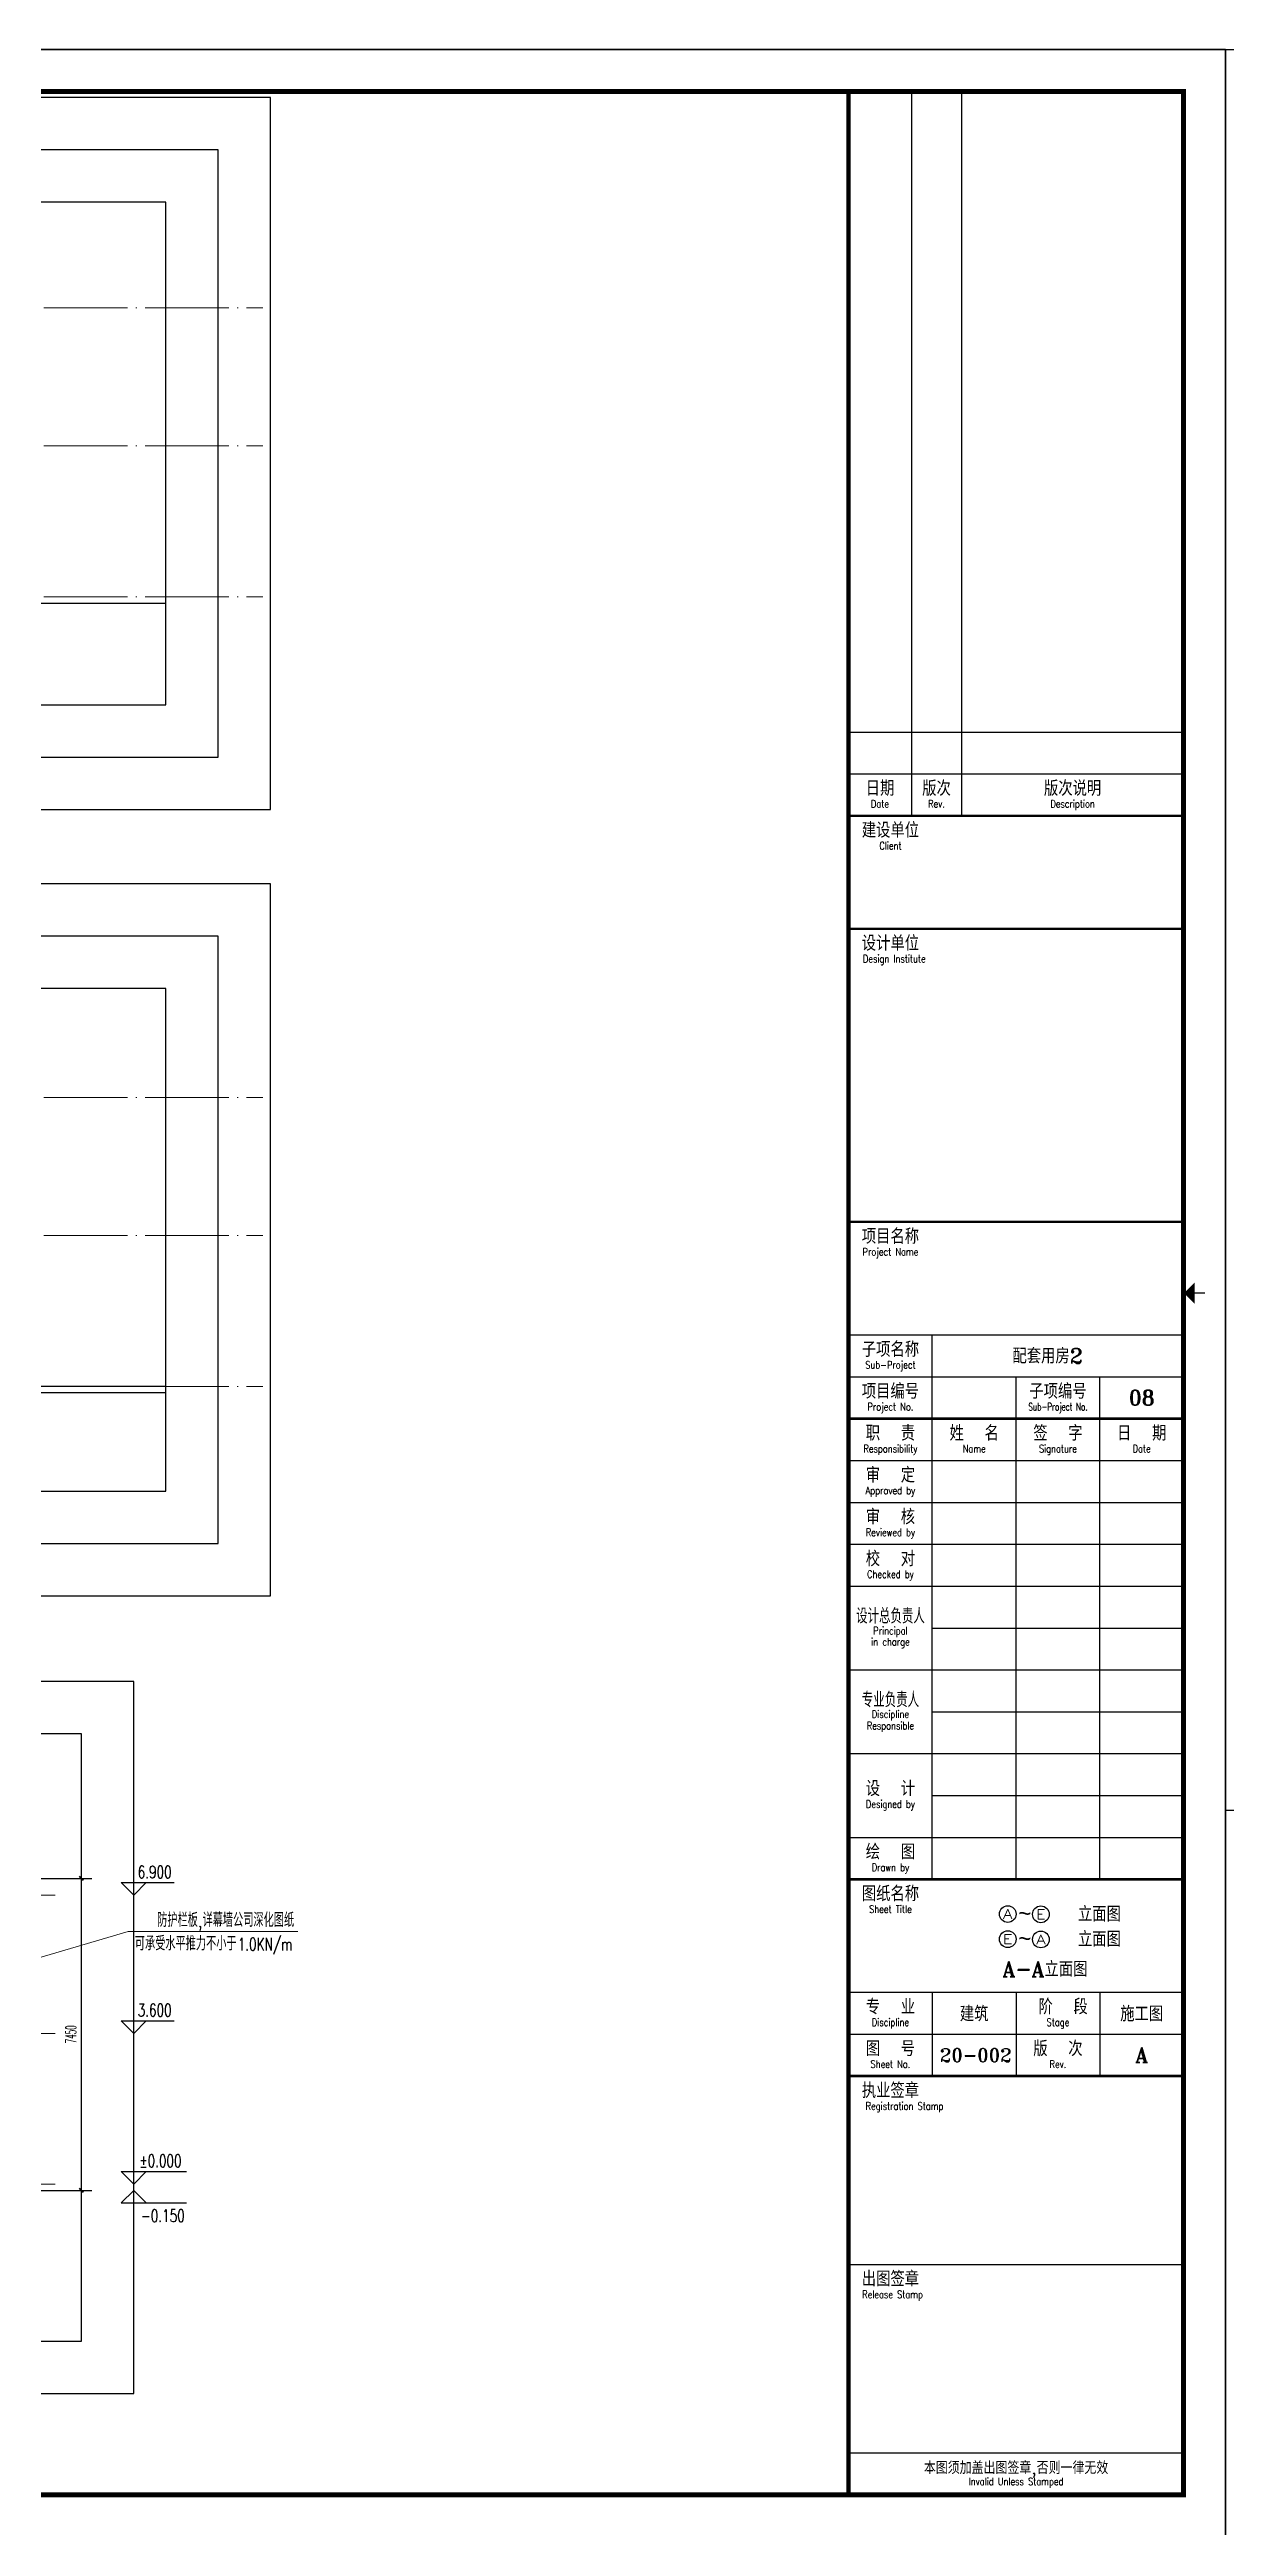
# Model space of a CAD drawing. Header units: millimetres. Extents: x -13830 to 215738, y -24143 to 193994.
# Drawn here: x 52567 to 80648, y 5800 to 64957 of the extents above; entities that cross this region are included whole.
import ezdxf
from ezdxf.enums import TextEntityAlignment as Align

# ---------------------------------------------------------------- set-up
doc = ezdxf.new("R2010")
doc.units = ezdxf.units.MM
doc.header["$LTSCALE"] = 100
doc.linetypes.add('CENTER2', pattern=[28.575, 19.05, -3.175, 3.175, -3.175])
doc.linetypes.add('DOTE', pattern=[2.42, 2, -0.2, 0.02, -0.2])
doc.layers.get('0').update_dxf_attribs({"linetype": 'CONTINUOUS'})
doc.layers.get('DEFPOINTS').update_dxf_attribs({"linetype": 'CONTINUOUS'})
doc.layers.add('A-_ANOTGRID_E-', color=8, linetype='CENTER2', lineweight=5)
doc.layers.add('DIM_LEAD', color=3, linetype='CONTINUOUS', lineweight=13)
for name, color, linetype in [('AXIS', 3, 'CONTINUOUS'), ('AXIS_TEXT', 7, 'CONTINUOUS'), ('DIM_ELEV', 3, 'CONTINUOUS'), ('PUB_DIM', 3, 'CONTINUOUS'), ('PUB_TEXT', 7, 'CONTINUOUS'), ('TK HAHA', 1, 'CONTINUOUS'), ('图框', 7, 'CONTINUOUS')]:
    doc.layers.add(name, color=color, linetype=linetype)
doc.styles.add('_TCH_AXIS', font='COMPLEX', dxfattribs={"bigfont": 'GBCBIG'})
doc.styles.add('_TCH_DIM', font='SIMPLEX', dxfattribs={"bigfont": 'GBCBIG'})
doc.styles.add('DIM_FONT_T3', font='SIMPLEX', dxfattribs={"width": 0.494118, "bigfont": 'GBCBIG'})
doc.styles.add('TKZ1', font='tjromand.shx', dxfattribs={"width": 0.7, "bigfont": 'tjhts.shx'})
doc.styles.add('TKZ1_tjhts.shx', font='tjromant.shx', dxfattribs={"bigfont": 'tjhts.shx'})
doc.styles.add('TKZ2_tjkts.shx', font='tjromant.shx', dxfattribs={"bigfont": 'tjkts.shx'})
doc.dimstyles.new('_TCH_ARCH&&100', dxfattribs={"dimtxt": 255, "dimasz": 100, "dimexe": 250, "dimexo": 300, "dimgap": 122.5, "dimtad": 1, "dimdec": 0, "dimzin": 0, "dimdsep": 46, "dimtxsty": 'DIM_FONT_T3', "dimblk": 'ARCHTICK', "dimcen": 0.09, "dimclrt": 7, "dimazin": 0, "dimtfac": 1, "dimtdec": 0, "dimtix": 1, "dimtmove": 2, "dimatfit": 3, "dimldrblk": 'ARCHTICK', "dimfxl": 1, "dimtolj": 1, "dimtzin": 0, "dimarcsym": 0})

# ---------------------------------------------------------------- blocks, each defined once
blk = doc.blocks.new('TJAD_TK_A1')
for p, q in [((1266.38, 940.45), (1266.38, 767.45)), ((1278.38, 940.45), (1278.38, 767.45)), ((1251.38, 777.45), (1263.38, 777.45)), ((1251.38, 777.45), (1331.38, 777.45)), ((1251.38, 767.45), (1331.38, 767.45)), ((517.38, 385.45), (517.38, 641.45)), ((1251.38, 643.45), (1331.38, 643.45)), ((1271.38, 513.45), (1271.38, 643.45)), ((1251.38, 633.45), (1331.38, 633.45)), ((1291.38, 513.45), (1291.38, 633.45)), ((1311.38, 513.45), (1311.38, 633.45)), ((509.38, 625.45), (525.38, 625.45)), ((509.38, 609.45), (525.38, 609.45)), ((1251.38, 613.45), (1331.38, 613.45)), ((1251.38, 603.45), (1331.38, 603.45)), ((509.38, 593.45), (525.38, 593.45)), ((1251.38, 593.45), (1331.38, 593.45)), ((1251.38, 583.45), (1331.38, 583.45)), ((509.38, 577.45), (525.38, 577.45)), ((1271.38, 573.45), (1331.38, 573.45)), ((1251.38, 563.45), (1331.38, 563.45)), ((509.38, 561.45), (525.38, 561.45)), ((1271.38, 553.45), (1331.38, 553.45)), ((509.38, 545.45), (525.38, 545.45)), ((1251.38, 543.45), (1331.38, 543.45)), ((1271.38, 533.45), (1331.38, 533.45)), ((509.38, 529.45), (525.38, 529.45)), ((1251.38, 523.45), (1331.38, 523.45)), ((509.38, 513.45), (525.38, 513.45)), ((509.38, 497.45), (525.38, 497.45)), ((1251.38, 486.45), (1331.38, 486.45)), ((1271.38, 486.45), (1271.38, 466.45)), ((1291.38, 486.45), (1291.38, 466.45)), ((1311.38, 486.45), (1311.38, 466.45)), ((509.38, 481.45), (525.38, 481.45)), ((1251.38, 476.45), (1331.38, 476.45)), ((509.38, 465.45), (525.38, 465.45)), ((509.38, 449.45), (525.38, 449.45)), ((509.38, 433.45), (525.38, 433.45)), ((1251.38, 421.45), (1331.38, 421.45)), ((509.38, 417.45), (525.38, 417.45)), ((509.38, 401.45), (525.38, 401.45)), ((517.38, 401.45), (517.38, 385.45)), ((509.38, 385.45), (525.38, 385.45)), ((1251.38, 376.45), (1331.38, 376.45))]:
    blk.add_line(p, q)
for points, const_width in [([(1251.38, 940.45), (1251.38, 366.45)], 1), ([(1251.38, 767.45), (1331.38, 767.45)], 0.6), ([(1251.38, 623.45), (1331.38, 623.45)], 0.6), ([(1251.38, 513.45), (1331.38, 513.45)], 0.6), ([(1251.38, 466.45), (1331.38, 466.45)], 0.6)]:
    blk.add_lwpolyline(points, dxfattribs=dict(const_width=const_width))
at = {"layer": '图框'}
for p, q in [((1341.38, 950.45), (500.38, 950.45)), ((500.38, 356.45), (500.38, 950.45)), ((1341.38, 356.45), (1341.38, 950.45)), ((1251.38, 787.45), (1331.38, 787.45)), ((870.88, 361.45), (870.88, 366.45)), ((870.88, 361.45), (970.88, 361.45)), ((880.88, 361.45), (880.88, 366.45)), ((890.88, 361.45), (890.88, 366.45)), ((900.88, 361.45), (900.88, 366.45)), ((910.88, 361.45), (910.88, 366.45)), ((930.88, 361.45), (930.88, 366.45)), ((940.88, 361.45), (940.88, 366.45)), ((950.88, 361.45), (950.88, 366.45)), ((960.88, 361.45), (960.88, 366.45)), ((970.88, 361.45), (970.88, 366.45)), ((500.38, 356.45), (1341.38, 356.45))]:
    blk.add_line(p, q, dxfattribs=at)
at = {"layer": '图框', "const_width": 1.2}
blk.add_lwpolyline([(1331.38, 940.45), (525.38, 940.45), (525.38, 366.45), (1331.38, 366.45)], close=True, dxfattribs=at)
at = {"layer": '图框'}
for points, const_width in [([(920.88, 942.95), (920.88, 945.45)], 0.3), ([(1251.38, 740.45), (1331.38, 740.45)], 0.6), ([(1251.38, 670.45), (1331.38, 670.45)], 0.6), ([(522.88, 653.45), (520.38, 653.45)], 0.3), ([(1333.99, 653.45), (1336.49, 653.45)], 0.3), ([(525.38, 366.45), (509.38, 366.45), (509.38, 641.45), (525.38, 641.45)], 0.6), ([(920.88, 363.95), (920.88, 361.45)], 0.3)]:
    blk.add_lwpolyline(points, dxfattribs=dict(at, const_width=const_width))
for points in [[(918.38, 942.95), (923.38, 942.95), (920.88, 940.45)], [(522.88, 650.95), (522.88, 655.95), (525.38, 653.45)], [(1333.99, 650.95), (1333.99, 655.95), (1331.49, 653.45)], [(918.38, 363.95), (923.38, 363.95), (920.88, 366.45)]]:
    blk.add_solid(points, dxfattribs=at)
at = {"style": 'TKZ2_tjkts.shx'}
for s, height, p in [('日期', 3.6, (1258.88, 774)), ('版次', 3.6, (1272.38, 774)), ('版次说明', 3.6, (1304.88, 774)), ('建设单位', 3.6, (1261.38, 764)), ('设计单位', 3.6, (1261.38, 737)), ('项目名称', 3.6, (1261.38, 667)), ('子项名称', 3.6, (1261.38, 640)), ('项目编号', 3.6, (1261.38, 630)), ('职  责', 3.6, (1261.38, 620)), ('姓  名', 3.6, (1281.38, 620)), ('签  字', 3.6, (1301.38, 620)), ('日  期', 3.6, (1321.38, 620)), ('审  定', 3.6, (1261.38, 610)), ('审  核', 3.6, (1261.38, 600)), ('校  对', 3.6, (1261.38, 590)), ('设  计', 3.6, (1261.38, 535.1)), ('绘  图', 3.6, (1261.38, 520)), ('图纸名称', 3.6, (1261.38, 510)), ('专  业', 3.6, (1261.38, 483)), (' 阶  段', 3.6, (1301.38, 483)), ('图  号', 3.6, (1261.38, 473)), ('版  次', 3.6, (1301.38, 473)), ('执业签章', 3.6, (1261.38, 463)), ('出图签章', 3.6, (1261.38, 418)), ('本图须加盖出图签章,否则一律无效', 3, (1291.38, 372.88))]:
    blk.add_text(s, height=height, dxfattribs=at).set_placement(p, align=Align.MIDDLE_CENTER)
at = {"style": 'TKZ2_tjkts.shx', "width": 0.8}
for s, height, p in [('Date', 1.8, (1258.88, 770.3)), ('Rev.', 1.8, (1272.38, 770.3)), ('Description', 1.8, (1304.88, 770.3)), ('Client', 1.8, (1261.38, 760.3)), ('Design Institute', 1.8, (1262.31, 733.3)), ('Project Name', 1.8, (1261.38, 663.3)), ('Sub-Project', 1.8, (1261.38, 636.3)), ('Project No.', 1.8, (1261.38, 626.3)), ('Responsibility', 1.8, (1261.38, 616.3)), ('Name', 1.8, (1281.38, 616.3)), ('Signature', 1.8, (1301.38, 616.3)), ('Date', 1.8, (1321.38, 616.3)), ('Approved by', 1.8, (1261.38, 606.3)), ('Reviewed by', 1.8, (1261.38, 596.3)), ('Checked by', 1.8, (1261.38, 586.3)), ('设计总负责人', 3.6, (1261.38, 576.33)), ('in charge', 1.8, (1261.38, 570.15)), ('Principal', 1.8, (1261.38, 572.8)), ('专业负责人', 3.6, (1261.38, 556.33)), ('Responsible', 1.8, (1261.38, 550.15)), ('Discipline', 1.8, (1261.38, 552.87)), ('Designed by', 1.8, (1261.38, 531.4)), ('Drawn by', 1.8, (1261.38, 516.3)), ('Sheet Title', 1.8, (1261.38, 506.3)), ('Discipline', 1.8, (1261.38, 479.3)), ('Stage', 1.8, (1301.38, 479.3)), ('Sheet No.', 1.8, (1261.38, 469.3)), ('Rev.', 1.8, (1301.38, 469.3)), ('Registration Stamp', 1.8, (1264.74, 459.3)), ('Release Stamp', 1.8, (1261.89, 414.3)), ('Invalid Unless Stamped', 1.8, (1291.38, 369.62))]:
    blk.add_text(s, height=height, dxfattribs=at).set_placement(p, align=Align.MIDDLE_CENTER)
at = {"style": 'TKZ2_tjkts.shx'}
for s, p in [('强 电', (512.17, 585.45)), ('弱 电', (520.17, 585.45)), ('暖 通', (512.17, 521.45)), ('动 力', (520.17, 521.45)), ('给排水', (512.17, 457.45)), ('建 筑', (512.17, 393.45)), ('结 构', (520.17, 393.45)), ('会 签', (515, 375.95))]:
    blk.add_text(s, height=3.6, rotation=90, dxfattribs=at).set_placement(p, align=Align.MIDDLE_CENTER)
at = {"style": 'TKZ2_tjkts.shx', "width": 0.8}
for s, p in [('Electricity', (515.4, 585.45)), ('ELV', (523.4, 585.45)), ('HVAC', (515.4, 521.45)), ('Power', (523.4, 521.45)), ('Plumbing', (515.4, 457.45)), ('Architecture', (515.4, 393.45)), ('Structure', (523.4, 393.45)), ('Confirmed by', (520.33, 376.06))]:
    blk.add_text(s, height=1.8, rotation=90, dxfattribs=at).set_placement(p, align=Align.MIDDLE_CENTER)
at = {"layer": '图框', "style": 'TKZ2_tjkts.shx', "width": 0.7}
blk.add_text('Sub-Project No.', height=1.8, dxfattribs=at).set_placement((1301.38, 626.3), align=Align.MIDDLE_CENTER)
at = {"layer": '图框', "style": 'TKZ2_tjkts.shx'}
blk.add_text('子项编号', height=3.6, dxfattribs=at).set_placement((1301.38, 630), align=Align.MIDDLE_CENTER)
blk = doc.blocks.new('180703-expo')
at = {"layer": '图框'}
blk.add_blockref('TJAD_TK_A1', (-500.38, -356.45), dxfattribs=at)
at = {"layer": '图框', "style": 'TKZ1_tjhts.shx'}
for s, p in [('建筑', (781, 124.85)), ('施工图', (821, 124.85))]:
    blk.add_text(s, height=3.6, dxfattribs=at).set_placement(p, align=Align.MIDDLE_CENTER)
blk = doc.blocks.new('_ArchTick')
at = {"color": 0, "linetype": 'ByBlock', "const_width": 0.4}
blk.add_lwpolyline([(-0.5, -0.5), (0.5, 0.5)], dxfattribs=at)
blk = doc.blocks.new('*D53')
at = {"layer": 'DEFPOINTS', "color": 0, "transparency": 16777216}
for p in [(51865, 21277), (53326, 21277), (51865, 13827)]:
    blk.add_point(p, dxfattribs=at)
at = {"layer": 'PUB_DIM', "color": 0, "lineweight": -2, "transparency": 16777216}
for p, q in [((52165, 21277), (53576, 21277)), ((53326, 13827), (53326, 21277)), ((52165, 13827), (53576, 13827))]:
    blk.add_line(p, q, dxfattribs=at)
at = {"layer": 'PUB_DIM', "color": 0, "lineweight": -2, "transparency": 16777216, "xscale": 100, "yscale": 100, "zscale": 100}
for p, rotation in [((53326, 21277), 90), ((53326, 13827), 270)]:
    blk.add_blockref('_ArchTick', p, dxfattribs=dict(at, rotation=rotation))
at = {"layer": 'PUB_DIM', "color": 7, "transparency": 16777216, "insert": (53076, 17552), "char_height": 255, "attachment_point": 5, "rotation": 90, "style": 'DIM_FONT_T3'}
blk.add_mtext('\\A1;7450', dxfattribs=at)

msp = doc.modelspace()

# ---------------------------------------------------------------- linework, layer by layer
for p, q in [((16397.1, 51738.4), (55347.1, 51738.4)), ((16397.1, 32879.8), (55347.1, 32879.8)), ((55347.1, 33029.8), (18897.1, 33029.8))]:
    msp.add_line(p, q)
at = {"layer": 'A-_ANOTGRID_E-', "linetype": 'DOTE', "ltscale": 10}
for p, q in [((13710.5, 58788.4), (57660.5, 58788.4)), ((13710.5, 55488.4), (57660.5, 55488.4)), ((13710.5, 51888.4), (57660.5, 51888.4)), ((13710.5, 39929.8), (57660.5, 39929.8)), ((13710.5, 36629.8), (57660.5, 36629.8)), ((13710.5, 33029.8), (57660.5, 33029.8)), ((52699.6, 20877.1), (16799.6, 20877.1)), ((52699.6, 17577.1), (16799.6, 17577.1)), ((52699.6, 13977.1), (16799.6, 13977.1)), ((52699.6, 13827.1), (16799.6, 13827.1))]:
    msp.add_line(p, q, dxfattribs=at)
at = {"layer": 'A-_ANOTGRID_E-'}
msp.add_line((11865, 32879.8), (55347.1, 32879.8), dxfattribs=at)
at = {"layer": 'AXIS'}
for centre in [(75448.7, 20426.1, 32.5), (76241.4, 20419.5, 32.5), (75448.7, 19826.1, 32.5), (76241.4, 19819.5, 32.5)]:
    msp.add_circle(centre, 200, dxfattribs=at)
at = {"layer": 'DEFPOINTS'}
for points in [[(57847.1, 63808.4), (13897.1, 63808.4), (13897.1, 46808.4), (57847.1, 46808.4)], [(56597.1, 62558.4), (15147.1, 62558.4), (15147.1, 48058.4), (56597.1, 48058.4)], [(55347.1, 61308.4), (16397.1, 61308.4), (16397.1, 49308.4), (55347.1, 49308.4)], [(57847.1, 45029.8), (13897.1, 45029.8), (13897.1, 28029.8), (57847.1, 28029.8)], [(56597.1, 43779.8), (15147.1, 43779.8), (15147.1, 29279.8), (56597.1, 29279.8)], [(55347.1, 42529.8), (16397.1, 42529.8), (16397.1, 30529.8), (55347.1, 30529.8)], [(54576.2, 25977.1), (18676.2, 25977.1), (18676.2, 8977.1), (54576.2, 8977.1)], [(53326.2, 24727.1), (19926.2, 24727.1), (19926.2, 10227.1), (53326.2, 10227.1)]]:
    msp.add_lwpolyline(points, close=True, dxfattribs=at)
at = {"layer": 'DIM_ELEV'}
for p, q in [((54576.2, 20877.1), (54276.2, 21177.1)), ((54276.2, 21177.1), (55542.2, 21177.1)), ((54576.2, 20877.1), (54876.2, 21177.1)), ((54576.2, 17577.1), (54276.2, 17877.1)), ((54276.2, 17877.1), (55542.2, 17877.1)), ((54576.2, 17577.1), (54876.2, 17877.1)), ((54576.2, 13977.1), (54276.2, 14277.1)), ((54276.2, 14277.1), (55841.2, 14277.1)), ((54576.2, 13977.1), (54876.2, 14277.1)), ((54576.2, 13827.1), (54276.2, 13527.1)), ((54576.2, 13827.1), (54876.2, 13527.1)), ((54276.2, 13527.1), (55841.2, 13527.1))]:
    msp.add_line(p, q, dxfattribs=at)
at = {"layer": 'DIM_LEAD'}
for p, q in [((49651.2, 18591.8), (54441.6, 20012.4)), ((54441.6, 20012.4), (58496.2, 20012.4))]:
    msp.add_line(p, q, dxfattribs=at)
at = {"layer": 'TK HAHA', "color": 1}
msp.add_lwpolyline([(-3451.8, 64957.2), (80648.2, 64957.2), (80648.2, 5557.2), (-3451.8, 5557.2)], close=True, dxfattribs=at)

# ---------------------------------------------------------------- block references
at = {"xscale": 100, "yscale": 100, "zscale": 100}
msp.add_blockref('180703-expo', (-3451.8, 5557.2), dxfattribs=at)
at = {"xscale": 50, "yscale": 50, "zscale": 50, "rotation": 270}
msp.add_blockref('180703-expo', (80648.2, 64957.2), dxfattribs=at)

# ---------------------------------------------------------------- texts
at = {"layer": 'AXIS_TEXT', "style": '_TCH_AXIS'}
for s, width, p, p2 in [('A', 1.166667, (75335.6, 20312.9, 32.5), (75561.9, 20312.9, 32.5)), ('E', 1.3125, (76128.2, 20306.4, 32.5), (76354.5, 20306.4, 32.5)), ('E', 1.3125, (75335.6, 19712.9, 32.5), (75561.9, 19712.9, 32.5)), ('A', 1.166667, (76128.2, 19706.4, 32.5), (76354.5, 19706.4, 32.5))]:
    msp.add_text(s, height=226.3, dxfattribs=dict(at, width=width)).set_placement(p, p2, align=Align.FIT)
at = {"layer": 'PUB_TEXT', "style": '_TCH_DIM', "width": 0.705882}
for s, p in [('6.900', (54672.2, 21282.1)), (',', (56120.5, 20117.4)), ('1.0KN/m', (57061.2, 19557.4)), ('3.600', (54672.2, 17982.1)), ('%%P0.000', (54711.2, 14382.1)), ('-0.150', (54751.2, 13072.1))]:
    msp.add_text(s, height=297.5, dxfattribs=at).set_placement(p)
at = {"layer": 'PUB_TEXT'}
for s, height, style, p in [('防护栏板', 337.59, '_TCH_DIM', (55137.5, 20117.4)), ('详幕墙公司深化图纸', 337.59, '_TCH_DIM', (56220.5, 20117.4)), ('~  ', 400, 'TKZ1', (75698, 20248.7)), ('可承受水平推力不小于', 337.59, '_TCH_DIM', (54603.8, 19557.4)), ('~  ', 400, 'TKZ1', (75698, 19648.7))]:
    msp.add_text(s, height=height, dxfattribs=dict(at, style=style)).set_placement(p)
at = {"layer": '图框', "color": 5, "style": 'TKZ1_tjhts.shx'}
for s, height, p in [('配套用房2', 360, (76399.7, 33755.6)), ('08', 360, (78648.2, 32757.2)), ('    立面图', 360, (77102.3, 20427.1)), ('    立面图', 360, (77102.3, 19827.1)), ('A-A立面图', 360, (76338.8, 19110)), ('20-002', 320, (74685.5, 17057.2)), ('A', 360, (78648.2, 17057.2))]:
    msp.add_text(s, height=height, dxfattribs=at).set_placement(p, align=Align.MIDDLE_CENTER)

# ---------------------------------------------------------------- dimensions: what is measured, and where the dimension line sits
at = {"layer": 'PUB_DIM'}
dim = msp.add_aligned_dim(p1=(51864.6, 13827.1), p2=(51864.6, 21277.1), distance=-1461.6, dimstyle='_TCH_ARCH&&100', dxfattribs=at)
dim.commit()
dim.dimension.update_dxf_attribs({"geometry": '*D53', "text_midpoint": (53076.2, 17552.1)})

doc.saveas('drawing.dxf')
